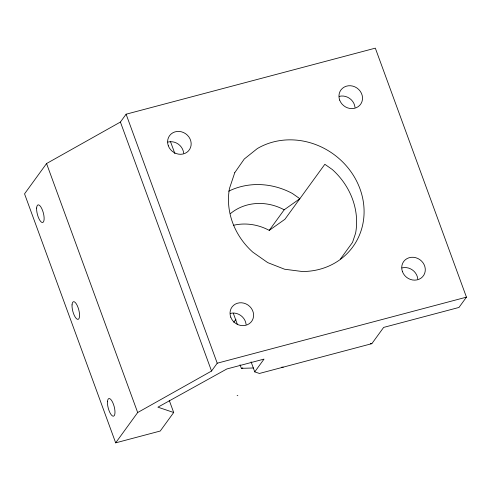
<?xml version="1.0" encoding="UTF-8"?>
<svg xmlns="http://www.w3.org/2000/svg" width="491" height="491" viewBox="0 0 491 491"><rect width="100%" height="100%" fill="white"/><g stroke="black" fill="none" stroke-linecap="round" stroke-linejoin="round"><path stroke-width="0.74" d="M251.085 361.855L254.749 371.877L259.432 373.455L371.847 343.663L383.649 327.405L458.981 307.446L466.45 297.153L375.327 48.155L126.107 114.207L120.412 122.044L46.559 163.54L24.55 193.847L115.673 442.845L160.244 431.03L173.697 412.508L169.217 400.275M233.655 225.252A49.886 45.313 36 0 1 269.24 230.377L284.179 209.798L299.854 198.708L292.378 193.46A69.955 63.554 36 0 0 228.696 191.202M115.673 442.845L137.676 412.538L211.535 371.043L217.225 363.205L466.45 297.153M233.753 322.292L235.956 319.26M254.749 371.877L264.017 359.111L226.842 368.968L157.912 407.174L173.697 412.508M340.478 258.972L352.532 242.376L355.607 233.17A69.955 63.554 36 0 0 332.321 169.536L324.846 164.289L284.909 219.287L269.24 230.377M240.05 364.782L241.351 368.33L242.824 367.937M237.135 395.697L237.828 395.513M370.318 343.706L371.847 343.663M241.351 368.33L253.534 367.986M281.705 367.194L283.233 367.151M170.438 141.482L174.888 153.646M233.28 313.203L237.472 324.649M126.107 114.207L217.225 363.205M120.412 122.044L211.535 371.043M46.559 163.54L137.676 412.538M339.213 96.383A12.165 11.054 36 0 1 355.011 107.48M401.988 267.92A12.165 11.054 36 0 1 417.786 279.011M230.506 213.554A49.886 45.313 36 0 1 284.179 209.798M230.297 313.424A12.165 11.054 36 0 1 246.095 324.514M167.861 142.071A12.165 11.054 36 0 1 183.659 153.167M234.778 172.623L229.475 188.483A69.955 63.554 36 0 0 252.761 252.116L267.705 262.611L284.596 269.228L302.284 271.517A69.955 63.554 36 0 0 359.971 188.802A69.955 63.554 36 0 0 257.302 148.583L244.266 159.016L234.778 172.623M107.474 401.712A9.126 3.069 75.2 0 0 112.734 416.092A9.126 3.069 75.2 0 0 113.464 404.271A9.126 3.069 75.2 0 0 107.474 401.712M36.629 208.043A9.126 3.069 75.2 0 0 41.888 222.417A9.126 3.069 75.2 0 0 42.619 210.602A9.126 3.069 75.2 0 0 36.629 208.043M72.036 304.88A9.126 3.069 75.2 0 0 77.296 319.254A9.126 3.069 75.2 0 0 78.032 307.44A9.126 3.069 75.2 0 0 72.036 304.88M402.43 271.633A12.165 11.054 36 0 0 422.555 276.814A12.165 11.054 36 0 0 415.539 257.646A12.165 11.054 36 0 0 402.43 271.633M339.662 100.096A12.165 11.054 36 0 0 359.78 105.283A12.165 11.054 36 0 0 352.765 86.109A12.165 11.054 36 0 0 339.662 100.096M230.745 317.137A12.165 11.054 36 0 0 250.864 322.317A12.165 11.054 36 0 0 243.849 303.15A12.165 11.054 36 0 0 230.745 317.137M168.309 145.784A12.165 11.054 36 0 0 188.427 150.964A12.165 11.054 36 0 0 181.412 131.797A12.165 11.054 36 0 0 168.309 145.784"/></g></svg>
